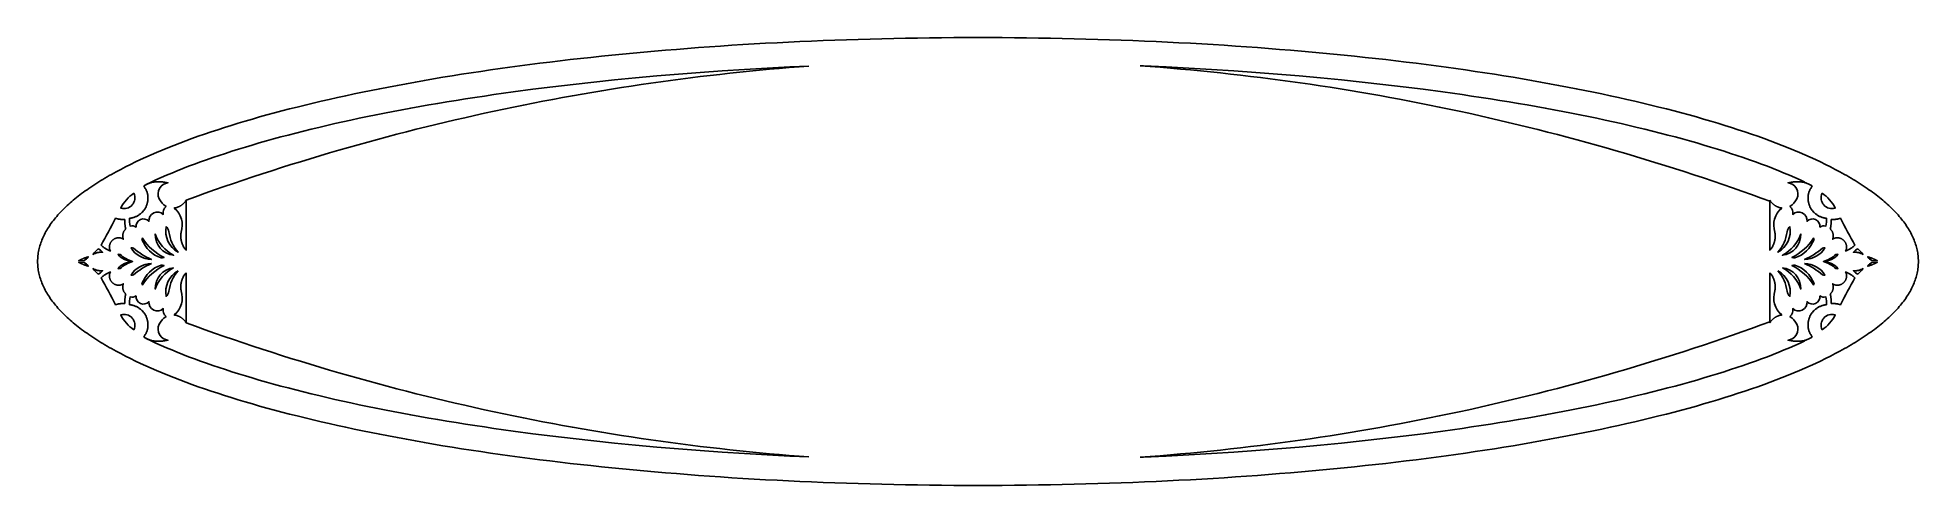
# Model space of a CAD drawing. Extents: x -378 to 378, y -90 to 90.
import ezdxf

# ---------------------------------------------------------------- set-up
doc = ezdxf.new("R2010")
doc.units = 0
doc.header["$MEASUREMENT"] = 0
doc.layers.add('LAYER_1', color=18, linetype='CONTINUOUS')

msp = doc.modelspace()

# ---------------------------------------------------------------- linework, layer by layer
at = {"layer": 'LAYER_1'}
for points in [[(-377.5, 0), (-377.49, -0.58), (-377.47, -1.16), (-377.43, -1.74), (-377.38, -2.32), (-377.31, -2.9), (-377.22, -3.48), (-377.12, -4.06), (-377.01, -4.63), (-376.88, -5.21), (-376.73, -5.78), (-376.57, -6.35), (-376.4, -6.92), (-376.21, -7.5), (-376, -8.07), (-375.79, -8.63), (-375.55, -9.2), (-375.3, -9.77), (-375.04, -10.33), (-374.76, -10.9), (-374.47, -11.46), (-374.16, -12.03), (-373.84, -12.59), (-373.5, -13.15), (-373.15, -13.71), (-372.79, -14.26), (-372.41, -14.82), (-372.01, -15.38), (-371.6, -15.93), (-371.18, -16.48), (-370.75, -17.04), (-370.29, -17.59), (-369.83, -18.14), (-369.35, -18.69), (-368.86, -19.23), (-368.35, -19.78), (-367.83, -20.33), (-367.3, -20.87), (-366.75, -21.41), (-366.19, -21.95), (-365.62, -22.49), (-365.03, -23.03), (-364.42, -23.57), (-363.81, -24.1), (-363.18, -24.64), (-362.54, -25.17), (-361.88, -25.7), (-361.21, -26.23), (-360.53, -26.76), (-359.83, -27.29), (-359.12, -27.82), (-358.4, -28.34), (-357.67, -28.87), (-356.92, -29.39), (-356.16, -29.91), (-355.38, -30.43), (-354.59, -30.95), (-353.79, -31.46), (-352.98, -31.98), (-352.15, -32.49), (-351.32, -33), (-350.46, -33.51), (-349.6, -34.02), (-348.72, -34.53), (-347.83, -35.03), (-346.02, -36.04), (-344.15, -37.04), (-342.24, -38.03), (-340.27, -39.02), (-338.26, -40), (-336.2, -40.97), (-334.09, -41.94), (-331.94, -42.9), (-329.74, -43.85), (-327.49, -44.8), (-325.19, -45.74), (-322.85, -46.67), (-320.46, -47.59), (-318.03, -48.51), (-315.55, -49.42), (-313.03, -50.32), (-310.46, -51.21), (-307.85, -52.1), (-305.2, -52.98), (-302.5, -53.85), (-299.77, -54.71), (-296.98, -55.56), (-294.16, -56.41), (-291.3, -57.25), (-288.39, -58.08), (-285.45, -58.9), (-282.46, -59.71), (-279.43, -60.51), (-276.37, -61.31), (-273.26, -62.09), (-270.12, -62.87), (-266.93, -63.64), (-263.71, -64.4), (-260.45, -65.15), (-257.16, -65.89), (-253.82, -66.62), (-250.45, -67.34), (-247.05, -68.05), (-243.6, -68.76), (-240.13, -69.45), (-236.61, -70.13), (-233.06, -70.8), (-229.48, -71.47), (-225.86, -72.12), (-222.21, -72.76), (-218.53, -73.4), (-214.81, -74.02), (-211.06, -74.63), (-207.28, -75.23), (-203.47, -75.82), (-199.62, -76.4), (-195.75, -76.97), (-191.84, -77.53), (-187.9, -78.08), (-183.94, -78.61), (-179.94, -79.14), (-175.91, -79.65), (-171.86, -80.15), (-167.77, -80.65), (-163.66, -81.13), (-159.52, -81.59), (-155.36, -82.05), (-151.16, -82.49), (-146.94, -82.93), (-142.69, -83.35), (-138.42, -83.76), (-134.12, -84.15), (-129.8, -84.54), (-125.45, -84.91), (-121.08, -85.27), (-116.68, -85.62), (-112.26, -85.95), (-107.81, -86.28), (-103.35, -86.59), (-98.86, -86.88), (-94.34, -87.17), (-89.81, -87.44), (-85.25, -87.7), (-80.68, -87.94), (-76.08, -88.17), (-71.46, -88.39), (-66.82, -88.59), (-62.17, -88.79), (-57.49, -88.96), (-52.79, -89.13), (-48.08, -89.28), (-43.35, -89.41), (-38.6, -89.54), (-33.83, -89.64), (-29.05, -89.74), (-24.24, -89.82), (-19.43, -89.88), (-14.59, -89.93), (-9.74, -89.97), (-4.88, -89.99), (0, -90), (4.88, -89.99), (9.74, -89.97), (14.59, -89.93), (19.43, -89.88), (24.24, -89.82), (29.05, -89.74), (33.83, -89.64), (38.6, -89.54), (43.35, -89.41), (48.08, -89.28), (52.79, -89.13), (57.49, -88.96), (62.17, -88.79), (66.82, -88.59), (71.46, -88.39), (76.08, -88.17), (80.68, -87.94), (85.25, -87.7), (89.81, -87.44), (94.34, -87.17), (98.86, -86.88), (103.35, -86.59), (107.81, -86.28), (112.26, -85.95), (116.68, -85.62), (121.08, -85.27), (125.45, -84.91), (129.8, -84.54), (134.12, -84.15), (138.42, -83.76), (142.69, -83.35), (146.94, -82.93), (151.16, -82.49), (155.36, -82.05), (159.52, -81.59), (163.66, -81.13), (167.77, -80.65), (171.86, -80.15), (175.91, -79.65), (179.94, -79.14), (183.94, -78.61), (187.9, -78.08), (191.84, -77.53), (195.75, -76.97), (199.62, -76.4), (203.47, -75.82), (207.28, -75.23), (211.06, -74.63), (214.81, -74.02), (218.53, -73.4), (222.21, -72.76), (225.86, -72.12), (229.48, -71.47), (233.06, -70.8), (236.61, -70.13), (240.13, -69.45), (243.6, -68.76), (247.05, -68.05), (250.45, -67.34), (253.82, -66.62), (257.16, -65.89), (260.45, -65.15), (263.71, -64.4), (266.93, -63.64), (270.12, -62.87), (273.26, -62.09), (276.37, -61.31), (279.43, -60.51), (282.46, -59.71), (285.45, -58.9), (288.39, -58.08), (291.3, -57.25), (294.16, -56.41), (296.98, -55.56), (299.77, -54.71), (302.5, -53.85), (305.2, -52.98), (307.85, -52.1), (310.46, -51.21), (313.03, -50.32), (315.55, -49.42), (318.03, -48.51), (320.46, -47.59), (322.85, -46.67), (325.19, -45.74), (327.49, -44.8), (329.74, -43.85), (331.94, -42.9), (334.09, -41.94), (336.2, -40.97), (338.26, -40), (340.27, -39.02), (342.24, -38.03), (344.15, -37.04), (346.02, -36.04), (347.83, -35.03), (348.72, -34.53), (349.6, -34.02), (350.46, -33.51), (351.32, -33), (352.15, -32.49), (352.98, -31.98), (353.79, -31.46), (354.59, -30.95), (355.38, -30.43), (356.16, -29.91), (356.92, -29.39), (357.67, -28.87), (358.4, -28.34), (359.12, -27.82), (359.83, -27.29), (360.53, -26.76), (361.21, -26.23), (361.88, -25.7), (362.54, -25.17), (363.18, -24.64), (363.81, -24.1), (364.42, -23.57), (365.03, -23.03), (365.62, -22.49), (366.19, -21.95), (366.75, -21.41), (367.3, -20.87), (367.83, -20.33), (368.35, -19.78), (368.86, -19.23), (369.35, -18.69), (369.83, -18.14), (370.29, -17.59), (370.75, -17.04), (371.18, -16.48), (371.6, -15.93), (372.01, -15.38), (372.41, -14.82), (372.79, -14.26), (373.15, -13.71), (373.5, -13.15), (373.84, -12.59), (374.16, -12.03), (374.47, -11.46), (374.76, -10.9), (375.04, -10.33), (375.3, -9.77), (375.55, -9.2), (375.79, -8.63), (376, -8.07), (376.21, -7.5), (376.4, -6.92), (376.57, -6.35), (376.73, -5.78), (376.88, -5.21), (377.01, -4.63), (377.12, -4.06), (377.22, -3.48), (377.31, -2.9), (377.38, -2.32), (377.43, -1.74), (377.47, -1.16), (377.49, -0.58), (377.5, 0), (377.49, 0.58), (377.47, 1.16), (377.43, 1.74), (377.38, 2.32), (377.31, 2.9), (377.22, 3.48), (377.12, 4.06), (377.01, 4.63), (376.88, 5.21), (376.73, 5.78), (376.57, 6.35), (376.4, 6.92), (376.21, 7.5), (376, 8.07), (375.79, 8.63), (375.55, 9.2), (375.3, 9.77), (375.04, 10.33), (374.76, 10.9), (374.47, 11.46), (374.16, 12.03), (373.84, 12.59), (373.5, 13.15), (373.15, 13.71), (372.79, 14.26), (372.41, 14.82), (372.01, 15.38), (371.6, 15.93), (371.18, 16.48), (370.75, 17.04), (370.29, 17.59), (369.83, 18.14), (369.35, 18.69), (368.86, 19.23), (368.35, 19.78), (367.83, 20.33), (367.3, 20.87), (366.75, 21.41), (366.19, 21.95), (365.62, 22.49), (365.03, 23.03), (364.42, 23.57), (363.81, 24.1), (363.18, 24.64), (362.54, 25.17), (361.88, 25.7), (361.21, 26.23), (360.53, 26.76), (359.83, 27.29), (359.12, 27.82), (358.4, 28.34), (357.67, 28.87), (356.92, 29.39), (356.16, 29.91), (355.38, 30.43), (354.59, 30.95), (353.79, 31.46), (352.98, 31.98), (352.15, 32.49), (351.32, 33), (350.46, 33.51), (349.6, 34.02), (348.72, 34.53), (347.83, 35.03), (346.02, 36.04), (344.15, 37.04), (342.24, 38.03), (340.27, 39.02), (338.26, 40), (336.2, 40.97), (334.09, 41.94), (331.94, 42.9), (329.74, 43.85), (327.49, 44.8), (325.19, 45.74), (322.85, 46.67), (320.46, 47.59), (318.03, 48.51), (315.55, 49.42), (313.03, 50.32), (310.46, 51.21), (307.85, 52.1), (305.2, 52.98), (302.5, 53.85), (299.77, 54.71), (296.98, 55.56), (294.16, 56.41), (291.3, 57.25), (288.39, 58.08), (285.45, 58.9), (282.46, 59.71), (279.43, 60.51), (276.37, 61.31), (273.26, 62.09), (270.12, 62.87), (266.93, 63.64), (263.71, 64.4), (260.45, 65.15), (257.16, 65.89), (253.82, 66.62), (250.45, 67.34), (247.05, 68.05), (243.6, 68.76), (240.13, 69.45), (236.61, 70.13), (233.06, 70.8), (229.48, 71.47), (225.86, 72.12), (222.21, 72.76), (218.53, 73.4), (214.81, 74.02), (211.06, 74.63), (207.28, 75.23), (203.47, 75.82), (199.62, 76.4), (195.75, 76.97), (191.84, 77.53), (187.9, 78.08), (183.94, 78.61), (179.94, 79.14), (175.91, 79.65), (171.86, 80.15), (167.77, 80.65), (163.66, 81.13), (159.52, 81.59), (155.36, 82.05), (151.16, 82.49), (146.94, 82.93), (142.69, 83.35), (138.42, 83.76), (134.12, 84.15), (129.8, 84.54), (125.45, 84.91), (121.08, 85.27), (116.68, 85.62), (112.26, 85.95), (107.81, 86.28), (103.35, 86.59), (98.86, 86.88), (94.34, 87.17), (89.81, 87.44), (85.25, 87.7), (80.68, 87.94), (76.08, 88.17), (71.46, 88.39), (66.82, 88.59), (62.17, 88.79), (57.49, 88.96), (52.79, 89.13), (48.08, 89.28), (43.35, 89.41), (38.6, 89.54), (33.83, 89.64), (29.05, 89.74), (24.24, 89.82), (19.43, 89.88), (14.59, 89.93), (9.74, 89.97), (4.88, 89.99), (0, 90), (-4.88, 89.99), (-9.74, 89.97), (-14.59, 89.93), (-19.43, 89.88), (-24.24, 89.82), (-29.05, 89.74), (-33.83, 89.64), (-38.6, 89.54), (-43.35, 89.41), (-48.08, 89.28), (-52.79, 89.13), (-57.49, 88.96), (-62.17, 88.79), (-66.82, 88.59), (-71.46, 88.39), (-76.08, 88.17), (-80.68, 87.94), (-85.25, 87.7), (-89.81, 87.44), (-94.34, 87.17), (-98.86, 86.88), (-103.35, 86.59), (-107.81, 86.28), (-112.26, 85.95), (-116.68, 85.62), (-121.08, 85.27), (-125.45, 84.91), (-129.8, 84.54), (-134.12, 84.15), (-138.42, 83.76), (-142.69, 83.35), (-146.94, 82.93), (-151.16, 82.49), (-155.36, 82.05), (-159.52, 81.59), (-163.66, 81.13), (-167.77, 80.65), (-171.86, 80.15), (-175.91, 79.65), (-179.94, 79.14), (-183.94, 78.61), (-187.9, 78.08), (-191.84, 77.53), (-195.75, 76.97), (-199.62, 76.4), (-203.47, 75.82), (-207.28, 75.23), (-211.06, 74.63), (-214.81, 74.02), (-218.53, 73.4), (-222.21, 72.76), (-225.86, 72.12), (-229.48, 71.47), (-233.06, 70.8), (-236.61, 70.13), (-240.13, 69.45), (-243.6, 68.76), (-247.05, 68.05), (-250.45, 67.34), (-253.82, 66.62), (-257.16, 65.89), (-260.45, 65.15), (-263.71, 64.4), (-266.93, 63.64), (-270.12, 62.87), (-273.26, 62.09), (-276.37, 61.31), (-279.43, 60.51), (-282.46, 59.71), (-285.45, 58.9), (-288.39, 58.08), (-291.3, 57.25), (-294.16, 56.41), (-296.98, 55.56), (-299.77, 54.71), (-302.5, 53.85), (-305.2, 52.98), (-307.85, 52.1), (-310.46, 51.21), (-313.03, 50.32), (-315.55, 49.42), (-318.03, 48.51), (-320.46, 47.59), (-322.85, 46.67), (-325.19, 45.74), (-327.49, 44.8), (-329.74, 43.85), (-331.94, 42.9), (-334.09, 41.94), (-336.2, 40.97), (-338.26, 40), (-340.27, 39.02), (-342.24, 38.03), (-344.15, 37.04), (-346.02, 36.04), (-347.83, 35.03), (-348.72, 34.53), (-349.6, 34.02), (-350.46, 33.51), (-351.32, 33), (-352.15, 32.49), (-352.98, 31.98), (-353.79, 31.46), (-354.59, 30.95), (-355.38, 30.43), (-356.16, 29.91), (-356.92, 29.39), (-357.67, 28.87), (-358.4, 28.34), (-359.12, 27.82), (-359.83, 27.29), (-360.53, 26.76), (-361.21, 26.23), (-361.88, 25.7), (-362.54, 25.17), (-363.18, 24.64), (-363.81, 24.1), (-364.42, 23.57), (-365.03, 23.03), (-365.62, 22.49), (-366.19, 21.95), (-366.75, 21.41), (-367.3, 20.87), (-367.83, 20.33), (-368.35, 19.78), (-368.86, 19.23), (-369.35, 18.69), (-369.83, 18.14), (-370.29, 17.59), (-370.75, 17.04), (-371.18, 16.48), (-371.6, 15.93), (-372.01, 15.38), (-372.41, 14.82), (-372.79, 14.26), (-373.15, 13.71), (-373.5, 13.15), (-373.84, 12.59), (-374.16, 12.03), (-374.47, 11.46), (-374.76, 10.9), (-375.04, 10.33), (-375.3, 9.77), (-375.55, 9.2), (-375.79, 8.63), (-376, 8.07), (-376.21, 7.5), (-376.4, 6.92), (-376.57, 6.35), (-376.73, 5.78), (-376.88, 5.21), (-377.01, 4.63), (-377.12, 4.06), (-377.22, 3.48), (-377.31, 2.9), (-377.38, 2.32), (-377.43, 1.74), (-377.47, 1.16), (-377.49, 0.58)], [(-346.9, 16.02), (-347.62, 14.67), (-348.34, 13.31), (-349.06, 11.96), (-349.8, 10.61), (-350.53, 9.27), (-351.28, 7.93), (-352.02, 6.59), (-351.82, 6.39), (-351.62, 6.2), (-351.41, 6.02), (-351.19, 5.84), (-350.97, 5.67), (-350.75, 5.51), (-350.52, 5.35), (-350.28, 5.19), (-350.05, 5.05), (-349.81, 4.91), (-349.56, 4.77), (-349.31, 4.65), (-349.06, 4.53), (-348.81, 4.42), (-348.55, 4.31), (-348.29, 4.21), (-348.36, 4.37), (-348.42, 4.53), (-348.47, 4.69), (-348.52, 4.84), (-348.55, 5), (-348.59, 5.15), (-348.61, 5.31), (-348.63, 5.46), (-348.64, 5.61), (-348.65, 5.77), (-348.65, 5.92), (-348.64, 6.07), (-348.63, 6.21), (-348.61, 6.36), (-348.58, 6.5), (-348.55, 6.65), (-348.52, 6.79), (-348.48, 6.93), (-348.43, 7.06), (-348.38, 7.2), (-348.32, 7.33), (-348.26, 7.46), (-348.19, 7.58), (-348.12, 7.71), (-348.05, 7.83), (-347.97, 7.94), (-347.88, 8.06), (-347.8, 8.17), (-347.7, 8.28), (-347.61, 8.38), (-347.51, 8.48), (-347.41, 8.58), (-347.3, 8.67), (-347.19, 8.76), (-347.08, 8.85), (-346.96, 8.93), (-346.85, 9), (-346.73, 9.07), (-346.6, 9.14), (-346.48, 9.2), (-346.35, 9.26), (-346.22, 9.31), (-346.08, 9.36), (-345.95, 9.4), (-345.81, 9.44), (-345.68, 9.47), (-345.54, 9.5), (-345.4, 9.52), (-345.25, 9.53), (-345.11, 9.54), (-344.97, 9.54), (-344.82, 9.54), (-344.68, 9.53), (-344.53, 9.51), (-344.38, 9.49), (-344.23, 9.46), (-344.09, 9.42), (-343.94, 9.38), (-343.79, 9.33), (-343.65, 9.27), (-343.5, 9.21), (-343.35, 9.13), (-343.21, 9.05), (-343.06, 8.97), (-343.12, 9.1), (-343.16, 9.24), (-343.21, 9.37), (-343.24, 9.51), (-343.28, 9.64), (-343.3, 9.78), (-343.32, 9.92), (-343.34, 10.06), (-343.34, 10.2), (-343.35, 10.34), (-343.35, 10.48), (-343.34, 10.61), (-343.33, 10.75), (-343.31, 10.89), (-343.28, 11.02), (-343.25, 11.16), (-343.22, 11.29), (-343.18, 11.42), (-343.14, 11.55), (-343.09, 11.68), (-343.03, 11.81), (-342.97, 11.93), (-342.91, 12.05), (-342.84, 12.17), (-342.76, 12.29), (-342.68, 12.4), (-342.6, 12.51), (-342.51, 12.62), (-342.42, 12.73), (-342.32, 12.83), (-342.22, 12.93), (-342.11, 13.02), (-342.17, 13.25), (-342.22, 13.49), (-342.27, 13.72), (-342.32, 13.96), (-342.36, 14.2), (-342.39, 14.43), (-342.42, 14.67), (-342.45, 14.91), (-342.47, 15.15), (-342.49, 15.39), (-342.5, 15.63), (-342.51, 15.87), (-342.51, 16.11), (-342.51, 16.35), (-342.5, 16.6), (-342.49, 16.84), (-342.72, 16.83), (-342.96, 16.84), (-343.19, 16.84), (-343.43, 16.86), (-343.66, 16.87), (-343.9, 16.9), (-344.13, 16.92), (-344.36, 16.96), (-344.59, 16.99), (-344.82, 17.03), (-345.05, 17.08), (-345.28, 17.13), (-345.51, 17.19), (-345.74, 17.25), (-345.96, 17.31), (-346.19, 17.38)], [(346.9, 16.02), (347.62, 14.67), (348.34, 13.31), (349.06, 11.96), (349.8, 10.61), (350.53, 9.27), (351.28, 7.93), (352.02, 6.59), (351.82, 6.39), (351.62, 6.2), (351.41, 6.02), (351.19, 5.84), (350.97, 5.67), (350.75, 5.51), (350.52, 5.35), (350.28, 5.19), (350.05, 5.05), (349.81, 4.91), (349.56, 4.77), (349.31, 4.65), (349.06, 4.53), (348.81, 4.42), (348.55, 4.31), (348.29, 4.21), (348.36, 4.37), (348.42, 4.53), (348.47, 4.69), (348.52, 4.84), (348.55, 5), (348.59, 5.15), (348.61, 5.31), (348.63, 5.46), (348.64, 5.61), (348.65, 5.77), (348.65, 5.92), (348.64, 6.07), (348.63, 6.21), (348.61, 6.36), (348.58, 6.5), (348.55, 6.65), (348.52, 6.79), (348.48, 6.93), (348.43, 7.06), (348.38, 7.2), (348.32, 7.33), (348.26, 7.46), (348.19, 7.58), (348.12, 7.71), (348.05, 7.83), (347.97, 7.94), (347.88, 8.06), (347.8, 8.17), (347.7, 8.28), (347.61, 8.38), (347.51, 8.48), (347.41, 8.58), (347.3, 8.67), (347.19, 8.76), (347.08, 8.85), (346.96, 8.93), (346.85, 9), (346.73, 9.07), (346.6, 9.14), (346.48, 9.2), (346.35, 9.26), (346.22, 9.31), (346.08, 9.36), (345.95, 9.4), (345.81, 9.44), (345.68, 9.47), (345.54, 9.5), (345.4, 9.52), (345.25, 9.53), (345.11, 9.54), (344.97, 9.54), (344.82, 9.54), (344.68, 9.53), (344.53, 9.51), (344.38, 9.49), (344.23, 9.46), (344.09, 9.42), (343.94, 9.38), (343.79, 9.33), (343.65, 9.27), (343.5, 9.21), (343.35, 9.13), (343.21, 9.05), (343.06, 8.97), (343.12, 9.1), (343.16, 9.24), (343.21, 9.37), (343.24, 9.51), (343.28, 9.64), (343.3, 9.78), (343.32, 9.92), (343.34, 10.06), (343.34, 10.2), (343.35, 10.34), (343.35, 10.48), (343.34, 10.61), (343.33, 10.75), (343.31, 10.89), (343.28, 11.02), (343.25, 11.16), (343.22, 11.29), (343.18, 11.42), (343.14, 11.55), (343.09, 11.68), (343.03, 11.81), (342.97, 11.93), (342.91, 12.05), (342.84, 12.17), (342.76, 12.29), (342.68, 12.4), (342.6, 12.51), (342.51, 12.62), (342.42, 12.73), (342.32, 12.83), (342.22, 12.93), (342.11, 13.02), (342.17, 13.25), (342.22, 13.49), (342.27, 13.72), (342.32, 13.96), (342.36, 14.2), (342.39, 14.43), (342.42, 14.67), (342.45, 14.91), (342.47, 15.15), (342.49, 15.39), (342.5, 15.63), (342.51, 15.87), (342.51, 16.11), (342.51, 16.35), (342.5, 16.6), (342.49, 16.84), (342.72, 16.83), (342.96, 16.84), (343.19, 16.84), (343.43, 16.86), (343.66, 16.87), (343.9, 16.9), (344.13, 16.92), (344.36, 16.96), (344.59, 16.99), (344.82, 17.03), (345.05, 17.08), (345.28, 17.13), (345.51, 17.19), (345.74, 17.25), (345.96, 17.31), (346.19, 17.38)], [(-357.27, 1.82), (-357.47, 1.77), (-357.71, 1.7), (-357.96, 1.62), (-358.24, 1.53), (-358.53, 1.42), (-358.83, 1.31), (-359.13, 1.19), (-359.72, 0.94), (-360, 0.81), (-360.27, 0.69), (-360.51, 0.57), (-360.73, 0.46), (-360.91, 0.36), (-361.05, 0.27), (-358.77, 0.4), (-358.72, 0.46), (-358.65, 0.52), (-358.44, 0.69), (-357.92, 1.11), (-357.65, 1.33), (-357.4, 1.54), (-357.3, 1.63), (-357.21, 1.71), (-357.15, 1.79), (-357.11, 1.85)], [(-353.49, 4.81), (-353.77, 4.54), (-354.04, 4.27), (-354.31, 4), (-354.57, 3.71), (-354.82, 3.43), (-355.07, 3.13), (-355.32, 2.83), (-355.09, 2.96), (-354.87, 3.07), (-354.64, 3.18), (-354.4, 3.28), (-354.17, 3.37), (-353.93, 3.45), (-353.68, 3.52), (-353.44, 3.58), (-353.2, 3.64), (-352.95, 3.68), (-352.7, 3.71), (-352.45, 3.74), (-352.2, 3.75), (-351.95, 3.76), (-351.69, 3.75), (-351.44, 3.74), (-351.63, 3.95), (-351.83, 4.15), (-352.04, 4.33), (-352.26, 4.51), (-352.48, 4.67), (-352.72, 4.82), (-352.96, 4.95), (-353.21, 5.07)], [(353.49, 4.81), (353.77, 4.54), (354.04, 4.27), (354.31, 4), (354.57, 3.71), (354.82, 3.43), (355.07, 3.13), (355.32, 2.83), (355.09, 2.96), (354.87, 3.07), (354.64, 3.18), (354.4, 3.28), (354.17, 3.37), (353.93, 3.45), (353.68, 3.52), (353.44, 3.58), (353.2, 3.64), (352.95, 3.68), (352.7, 3.71), (352.45, 3.74), (352.2, 3.75), (351.95, 3.76), (351.69, 3.75), (351.44, 3.74), (351.63, 3.95), (351.83, 4.15), (352.04, 4.33), (352.26, 4.51), (352.48, 4.67), (352.72, 4.82), (352.96, 4.95), (353.21, 5.07)], [(357.27, 1.82), (357.47, 1.77), (357.71, 1.7), (357.96, 1.62), (358.24, 1.53), (358.53, 1.42), (358.83, 1.31), (359.13, 1.19), (359.72, 0.94), (360, 0.81), (360.27, 0.69), (360.51, 0.57), (360.73, 0.46), (360.91, 0.36), (361.05, 0.27), (358.77, 0.4), (358.72, 0.46), (358.65, 0.52), (358.44, 0.69), (357.92, 1.11), (357.65, 1.33), (357.4, 1.54), (357.3, 1.63), (357.21, 1.71), (357.15, 1.79), (357.11, 1.85)], [(-360.91, -0.36), (-360.73, -0.46), (-360.51, -0.57), (-360.27, -0.69), (-360, -0.81), (-359.72, -0.94), (-359.13, -1.19), (-358.83, -1.31), (-358.53, -1.42), (-358.24, -1.53), (-357.96, -1.62), (-357.71, -1.7), (-357.47, -1.77), (-357.27, -1.82), (-357.11, -1.85), (-357.15, -1.79), (-357.21, -1.71), (-357.3, -1.63), (-357.4, -1.54), (-357.65, -1.33), (-357.92, -1.11), (-358.44, -0.69), (-358.65, -0.52), (-358.72, -0.46), (-358.77, -0.4), (-361.05, -0.27)], [(-355.07, -3.13), (-354.82, -3.43), (-354.57, -3.71), (-354.31, -4), (-354.04, -4.27), (-353.77, -4.54), (-353.49, -4.81), (-353.21, -5.07), (-352.96, -4.95), (-352.72, -4.82), (-352.48, -4.67), (-352.26, -4.51), (-352.04, -4.33), (-351.83, -4.15), (-351.63, -3.95), (-351.44, -3.74), (-351.69, -3.75), (-351.95, -3.76), (-352.2, -3.75), (-352.45, -3.74), (-352.7, -3.71), (-352.95, -3.68), (-353.2, -3.64), (-353.44, -3.58), (-353.68, -3.52), (-353.93, -3.45), (-354.17, -3.37), (-354.4, -3.28), (-354.64, -3.18), (-354.87, -3.07), (-355.09, -2.96), (-355.32, -2.83)], [(-348.55, -4.31), (-348.81, -4.42), (-349.06, -4.53), (-349.31, -4.65), (-349.56, -4.77), (-349.81, -4.91), (-350.05, -5.05), (-350.28, -5.19), (-350.52, -5.35), (-350.75, -5.51), (-350.97, -5.67), (-351.19, -5.84), (-351.41, -6.02), (-351.62, -6.2), (-351.82, -6.39), (-352.02, -6.59), (-351.28, -7.93), (-350.53, -9.27), (-349.8, -10.61), (-349.06, -11.96), (-348.34, -13.31), (-347.62, -14.67), (-346.9, -16.02), (-346.19, -17.38), (-345.96, -17.31), (-345.74, -17.25), (-345.51, -17.19), (-345.28, -17.13), (-345.05, -17.08), (-344.82, -17.03), (-344.59, -16.99), (-344.36, -16.96), (-344.13, -16.92), (-343.9, -16.9), (-343.66, -16.87), (-343.43, -16.86), (-343.19, -16.84), (-342.96, -16.84), (-342.72, -16.83), (-342.49, -16.84), (-342.5, -16.6), (-342.51, -16.35), (-342.51, -16.11), (-342.51, -15.87), (-342.5, -15.63), (-342.49, -15.39), (-342.47, -15.15), (-342.45, -14.91), (-342.42, -14.67), (-342.39, -14.43), (-342.36, -14.2), (-342.32, -13.96), (-342.27, -13.72), (-342.22, -13.49), (-342.17, -13.25), (-342.11, -13.02), (-342.22, -12.93), (-342.32, -12.83), (-342.42, -12.73), (-342.51, -12.62), (-342.6, -12.51), (-342.68, -12.4), (-342.76, -12.29), (-342.84, -12.17), (-342.91, -12.05), (-342.97, -11.93), (-343.03, -11.81), (-343.09, -11.68), (-343.14, -11.55), (-343.18, -11.42), (-343.22, -11.29), (-343.25, -11.16), (-343.28, -11.02), (-343.31, -10.89), (-343.33, -10.75), (-343.34, -10.61), (-343.35, -10.48), (-343.35, -10.34), (-343.34, -10.2), (-343.34, -10.06), (-343.32, -9.92), (-343.3, -9.78), (-343.28, -9.64), (-343.24, -9.51), (-343.21, -9.37), (-343.16, -9.24), (-343.12, -9.1), (-343.06, -8.97), (-343.21, -9.05), (-343.35, -9.13), (-343.5, -9.21), (-343.65, -9.27), (-343.79, -9.33), (-343.94, -9.38), (-344.09, -9.42), (-344.23, -9.46), (-344.38, -9.49), (-344.53, -9.51), (-344.68, -9.53), (-344.82, -9.54), (-344.97, -9.54), (-345.11, -9.54), (-345.25, -9.53), (-345.4, -9.52), (-345.54, -9.5), (-345.68, -9.47), (-345.81, -9.44), (-345.95, -9.4), (-346.08, -9.36), (-346.22, -9.31), (-346.35, -9.26), (-346.48, -9.2), (-346.6, -9.14), (-346.73, -9.07), (-346.85, -9), (-346.96, -8.93), (-347.08, -8.85), (-347.19, -8.76), (-347.3, -8.67), (-347.41, -8.58), (-347.51, -8.48), (-347.61, -8.38), (-347.7, -8.28), (-347.8, -8.17), (-347.88, -8.06), (-347.97, -7.94), (-348.05, -7.83), (-348.12, -7.71), (-348.19, -7.58), (-348.26, -7.46), (-348.32, -7.33), (-348.38, -7.2), (-348.43, -7.06), (-348.48, -6.93), (-348.52, -6.79), (-348.55, -6.65), (-348.58, -6.5), (-348.61, -6.36), (-348.63, -6.21), (-348.64, -6.07), (-348.65, -5.92), (-348.65, -5.77), (-348.64, -5.61), (-348.63, -5.46), (-348.61, -5.31), (-348.59, -5.15), (-348.55, -5), (-348.52, -4.84), (-348.47, -4.69), (-348.42, -4.53), (-348.36, -4.37), (-348.29, -4.21)], [(348.55, -4.31), (348.81, -4.42), (349.06, -4.53), (349.31, -4.65), (349.56, -4.77), (349.81, -4.91), (350.05, -5.05), (350.28, -5.19), (350.52, -5.35), (350.75, -5.51), (350.97, -5.67), (351.19, -5.84), (351.41, -6.02), (351.62, -6.2), (351.82, -6.39), (352.02, -6.59), (351.28, -7.93), (350.53, -9.27), (349.8, -10.61), (349.06, -11.96), (348.34, -13.31), (347.62, -14.67), (346.9, -16.02), (346.19, -17.38), (345.96, -17.31), (345.74, -17.25), (345.51, -17.19), (345.28, -17.13), (345.05, -17.08), (344.82, -17.03), (344.59, -16.99), (344.36, -16.96), (344.13, -16.92), (343.9, -16.9), (343.66, -16.87), (343.43, -16.86), (343.19, -16.84), (342.96, -16.84), (342.72, -16.83), (342.49, -16.84), (342.5, -16.6), (342.51, -16.35), (342.51, -16.11), (342.51, -15.87), (342.5, -15.63), (342.49, -15.39), (342.47, -15.15), (342.45, -14.91), (342.42, -14.67), (342.39, -14.43), (342.36, -14.2), (342.32, -13.96), (342.27, -13.72), (342.22, -13.49), (342.17, -13.25), (342.11, -13.02), (342.22, -12.93), (342.32, -12.83), (342.42, -12.73), (342.51, -12.62), (342.6, -12.51), (342.68, -12.4), (342.76, -12.29), (342.84, -12.17), (342.91, -12.05), (342.97, -11.93), (343.03, -11.81), (343.09, -11.68), (343.14, -11.55), (343.18, -11.42), (343.22, -11.29), (343.25, -11.16), (343.28, -11.02), (343.31, -10.89), (343.33, -10.75), (343.34, -10.61), (343.35, -10.48), (343.35, -10.34), (343.34, -10.2), (343.34, -10.06), (343.32, -9.92), (343.3, -9.78), (343.28, -9.64), (343.24, -9.51), (343.21, -9.37), (343.16, -9.24), (343.12, -9.1), (343.06, -8.97), (343.21, -9.05), (343.35, -9.13), (343.5, -9.21), (343.65, -9.27), (343.79, -9.33), (343.94, -9.38), (344.09, -9.42), (344.23, -9.46), (344.38, -9.49), (344.53, -9.51), (344.68, -9.53), (344.82, -9.54), (344.97, -9.54), (345.11, -9.54), (345.25, -9.53), (345.4, -9.52), (345.54, -9.5), (345.68, -9.47), (345.81, -9.44), (345.95, -9.4), (346.08, -9.36), (346.22, -9.31), (346.35, -9.26), (346.48, -9.2), (346.6, -9.14), (346.73, -9.07), (346.85, -9), (346.96, -8.93), (347.08, -8.85), (347.19, -8.76), (347.3, -8.67), (347.41, -8.58), (347.51, -8.48), (347.61, -8.38), (347.7, -8.28), (347.8, -8.17), (347.88, -8.06), (347.97, -7.94), (348.05, -7.83), (348.12, -7.71), (348.19, -7.58), (348.26, -7.46), (348.32, -7.33), (348.38, -7.2), (348.43, -7.06), (348.48, -6.93), (348.52, -6.79), (348.55, -6.65), (348.58, -6.5), (348.61, -6.36), (348.63, -6.21), (348.64, -6.07), (348.65, -5.92), (348.65, -5.77), (348.64, -5.61), (348.63, -5.46), (348.61, -5.31), (348.59, -5.15), (348.55, -5), (348.52, -4.84), (348.47, -4.69), (348.42, -4.53), (348.36, -4.37), (348.29, -4.21)], [(355.07, -3.13), (354.82, -3.43), (354.57, -3.71), (354.31, -4), (354.04, -4.27), (353.77, -4.54), (353.49, -4.81), (353.21, -5.07), (352.96, -4.95), (352.72, -4.82), (352.48, -4.67), (352.26, -4.51), (352.04, -4.33), (351.83, -4.15), (351.63, -3.95), (351.44, -3.74), (351.69, -3.75), (351.95, -3.76), (352.2, -3.75), (352.45, -3.74), (352.7, -3.71), (352.95, -3.68), (353.2, -3.64), (353.44, -3.58), (353.68, -3.52), (353.93, -3.45), (354.17, -3.37), (354.4, -3.28), (354.64, -3.18), (354.87, -3.07), (355.09, -2.96), (355.32, -2.83)], [(360.91, -0.36), (360.73, -0.46), (360.51, -0.57), (360.27, -0.69), (360, -0.81), (359.72, -0.94), (359.13, -1.19), (358.83, -1.31), (358.53, -1.42), (358.24, -1.53), (357.96, -1.62), (357.71, -1.7), (357.47, -1.77), (357.27, -1.82), (357.11, -1.85), (357.15, -1.79), (357.21, -1.71), (357.3, -1.63), (357.4, -1.54), (357.65, -1.33), (357.92, -1.11), (358.44, -0.69), (358.65, -0.52), (358.72, -0.46), (358.77, -0.4), (361.05, -0.27)]]:
    msp.add_lwpolyline(points, close=True, dxfattribs=at)
for points in [[(-67.87, 78.54), (-75.59, 78.18), (-84.7, 77.71), (-93.73, 77.19), (-102.67, 76.61), (-111.52, 75.98), (-120.27, 75.3), (-128.93, 74.58), (-137.48, 73.8), (-145.94, 72.98), (-154.28, 72.11), (-162.52, 71.19), (-170.65, 70.23), (-178.65, 69.22), (-186.55, 68.17), (-190.44, 67.63), (-194.31, 67.07), (-198.15, 66.51), (-201.96, 65.94), (-205.73, 65.35), (-209.47, 64.76), (-213.18, 64.15), (-216.86, 63.54), (-220.5, 62.91), (-224.11, 62.28), (-227.68, 61.63), (-231.22, 60.98), (-234.73, 60.31), (-238.19, 59.64), (-241.63, 58.95), (-245.02, 58.26), (-248.38, 57.56), (-251.7, 56.85), (-254.99, 56.13), (-258.24, 55.4), (-261.44, 54.66), (-264.61, 53.91), (-267.74, 53.16), (-270.83, 52.39), (-273.88, 51.62), (-276.89, 50.84), (-279.86, 50.05), (-282.79, 49.26), (-285.68, 48.45), (-288.52, 47.64), (-291.32, 46.82), (-294.08, 46), (-296.8, 45.16), (-299.47, 44.32), (-302.09, 43.47), (-304.67, 42.62), (-307.21, 41.76), (-309.7, 40.89), (-312.14, 40.02), (-314.54, 39.14), (-316.89, 38.25), (-319.2, 37.36), (-321.45, 36.46), (-323.66, 35.56), (-325.81, 34.65), (-327.92, 33.74), (-329.98, 32.83), (-331.98, 31.91), (-333.94, 30.98)], [(-67.87, 78.54), (-71.85, 78.24), (-75.82, 77.92), (-79.79, 77.59), (-83.76, 77.24), (-87.73, 76.87), (-91.69, 76.48), (-95.66, 76.08), (-99.62, 75.66), (-103.59, 75.22), (-107.55, 74.77), (-111.51, 74.29), (-115.47, 73.81), (-119.42, 73.3), (-123.38, 72.78), (-127.33, 72.23), (-131.29, 71.68), (-135.24, 71.1), (-139.18, 70.51), (-143.13, 69.9), (-147.08, 69.27), (-151.02, 68.63), (-154.96, 67.97), (-158.9, 67.29), (-162.83, 66.59), (-166.77, 65.88), (-170.7, 65.15), (-174.63, 64.4), (-178.56, 63.64), (-182.48, 62.86), (-186.4, 62.06), (-190.32, 61.24), (-194.24, 60.41), (-198.16, 59.56), (-202.07, 58.69), (-205.98, 57.8), (-209.88, 56.9), (-213.79, 55.98), (-217.69, 55.05), (-221.58, 54.09), (-225.48, 53.12), (-229.37, 52.13), (-233.26, 51.13), (-237.14, 50.1), (-241.02, 49.06), (-244.9, 48.01), (-248.78, 46.93), (-252.65, 45.84), (-256.52, 44.73), (-260.38, 43.61), (-264.24, 42.46), (-268.1, 41.3), (-271.95, 40.12), (-275.8, 38.93), (-279.65, 37.72), (-283.49, 36.49), (-287.33, 35.24), (-291.17, 33.98), (-295, 32.7), (-298.82, 31.4), (-302.64, 30.08), (-306.46, 28.75), (-310.28, 27.4), (-314.09, 26.03), (-317.89, 24.65)], [(65.15, 78.65), (66.4, 78.6), (75.59, 78.18), (84.7, 77.71), (93.73, 77.19), (102.67, 76.61), (111.52, 75.98), (120.27, 75.3), (128.93, 74.58), (137.48, 73.8), (145.94, 72.98), (154.28, 72.11), (162.52, 71.19), (170.65, 70.23), (178.65, 69.22), (186.55, 68.17), (190.44, 67.63), (194.31, 67.07), (198.15, 66.51), (201.96, 65.94), (205.73, 65.35), (209.47, 64.76), (213.18, 64.15), (216.86, 63.54), (220.5, 62.91), (224.11, 62.28), (227.68, 61.63), (231.22, 60.98), (234.73, 60.31), (238.19, 59.64), (241.63, 58.95), (245.02, 58.26), (248.38, 57.56), (251.7, 56.85), (254.99, 56.13), (258.24, 55.4), (261.44, 54.66), (264.61, 53.91), (267.74, 53.16), (270.83, 52.39), (273.88, 51.62), (276.89, 50.84), (279.86, 50.05), (282.79, 49.26), (285.68, 48.45), (288.52, 47.64), (291.32, 46.82), (294.08, 46), (296.8, 45.16), (299.47, 44.32), (302.09, 43.47), (304.67, 42.62), (307.21, 41.76), (309.7, 40.89), (312.14, 40.02), (314.54, 39.14), (316.89, 38.25), (319.2, 37.36), (321.45, 36.46), (323.66, 35.56), (325.81, 34.65), (327.92, 33.74), (329.98, 32.83), (331.98, 31.91)], [(65.15, 78.65), (69.17, 78.36), (73.19, 78.04), (77.21, 77.71), (81.23, 77.36), (85.25, 76.99), (89.27, 76.61), (93.28, 76.21), (97.3, 75.79), (101.31, 75.35), (105.32, 74.89), (109.33, 74.42), (113.34, 73.93), (117.35, 73.42), (121.35, 72.89), (125.36, 72.35), (129.36, 71.79), (133.36, 71.21), (137.36, 70.61), (141.35, 70), (145.35, 69.37), (149.34, 68.72), (153.33, 68.05), (157.31, 67.37), (161.3, 66.66), (165.28, 65.94), (169.26, 65.21), (173.24, 64.45), (177.22, 63.68), (181.19, 62.89), (185.16, 62.08), (189.13, 61.25), (193.1, 60.41), (197.06, 59.55), (201.02, 58.67), (204.98, 57.77), (208.93, 56.86), (212.88, 55.93), (216.83, 54.98), (220.78, 54.01), (224.72, 53.02), (228.66, 52.02), (232.6, 51), (236.53, 49.96), (240.46, 48.91), (244.38, 47.84), (248.31, 46.75), (252.22, 45.64), (256.14, 44.51), (260.05, 43.37), (263.96, 42.21), (267.86, 41.03), (271.76, 39.83), (275.66, 38.62), (279.55, 37.39), (283.44, 36.14), (287.33, 34.87), (291.21, 33.58), (295.08, 32.28), (298.96, 30.96), (302.82, 29.62), (306.69, 28.27), (310.55, 26.9), (314.4, 25.51), (318.25, 24.1)], [(-67.87, -78.54), (-71.85, -78.24), (-75.82, -77.92), (-79.79, -77.59), (-83.76, -77.24), (-87.73, -76.87), (-91.69, -76.48), (-95.66, -76.08), (-99.62, -75.66), (-103.59, -75.22), (-107.55, -74.77), (-111.51, -74.29), (-115.47, -73.81), (-119.42, -73.3), (-123.38, -72.78), (-127.33, -72.23), (-131.29, -71.68), (-135.24, -71.1), (-139.18, -70.51), (-143.13, -69.9), (-147.08, -69.27), (-151.02, -68.63), (-154.96, -67.97), (-158.9, -67.29), (-162.83, -66.59), (-166.77, -65.88), (-170.7, -65.15), (-174.63, -64.4), (-178.56, -63.64), (-182.48, -62.86), (-186.4, -62.06), (-190.32, -61.24), (-194.24, -60.41), (-198.16, -59.56), (-202.07, -58.69), (-205.98, -57.8), (-209.88, -56.9), (-213.79, -55.98), (-217.69, -55.05), (-221.58, -54.09), (-225.48, -53.12), (-229.37, -52.13), (-233.26, -51.13), (-237.14, -50.1), (-241.02, -49.06), (-244.9, -48.01), (-248.78, -46.93), (-252.65, -45.84), (-256.52, -44.73), (-260.38, -43.61), (-264.24, -42.46), (-268.1, -41.3), (-271.95, -40.12), (-275.8, -38.93), (-279.65, -37.72), (-283.49, -36.49), (-287.33, -35.24), (-291.17, -33.98), (-295, -32.7), (-298.82, -31.4), (-302.64, -30.08), (-306.46, -28.75), (-310.28, -27.4), (-314.09, -26.03), (-317.89, -24.65)], [(65.15, -78.65), (69.17, -78.36), (73.19, -78.04), (77.21, -77.71), (81.23, -77.36), (85.25, -76.99), (89.27, -76.61), (93.28, -76.21), (97.3, -75.79), (101.31, -75.35), (105.32, -74.89), (109.33, -74.42), (113.34, -73.93), (117.35, -73.42), (121.35, -72.89), (125.36, -72.35), (129.36, -71.79), (133.36, -71.21), (137.36, -70.61), (141.35, -70), (145.35, -69.37), (149.34, -68.72), (153.33, -68.05), (157.31, -67.37), (161.3, -66.66), (165.28, -65.94), (169.26, -65.21), (173.24, -64.45), (177.22, -63.68), (181.19, -62.89), (185.16, -62.08), (189.13, -61.25), (193.1, -60.41), (197.06, -59.55), (201.02, -58.67), (204.98, -57.77), (208.93, -56.86), (212.88, -55.93), (216.83, -54.98), (220.78, -54.01), (224.72, -53.02), (228.66, -52.02), (232.6, -51), (236.53, -49.96), (240.46, -48.91), (244.38, -47.84), (248.31, -46.75), (252.22, -45.64), (256.14, -44.51), (260.05, -43.37), (263.96, -42.21), (267.86, -41.03), (271.76, -39.83), (275.66, -38.62), (279.55, -37.39), (283.44, -36.14), (287.33, -34.87), (291.21, -33.58), (295.08, -32.28), (298.96, -30.96), (302.82, -29.62), (306.69, -28.27), (310.55, -26.9), (314.4, -25.51), (318.25, -24.1)], [(-67.87, -78.54), (-75.59, -78.18), (-84.7, -77.71), (-93.73, -77.19), (-102.67, -76.61), (-111.52, -75.98), (-120.27, -75.3), (-128.93, -74.58), (-137.48, -73.8), (-145.94, -72.98), (-154.28, -72.11), (-162.52, -71.19), (-170.65, -70.23), (-178.65, -69.22), (-186.55, -68.17), (-190.44, -67.63), (-194.31, -67.07), (-198.15, -66.51), (-201.96, -65.94), (-205.73, -65.35), (-209.47, -64.76), (-213.18, -64.15), (-216.86, -63.54), (-220.5, -62.91), (-224.11, -62.28), (-227.68, -61.63), (-231.22, -60.98), (-234.73, -60.31), (-238.19, -59.64), (-241.63, -58.95), (-245.02, -58.26), (-248.38, -57.56), (-251.7, -56.85), (-254.99, -56.13), (-258.24, -55.4), (-261.44, -54.66), (-264.61, -53.91), (-267.74, -53.16), (-270.83, -52.39), (-273.88, -51.62), (-276.89, -50.84), (-279.86, -50.05), (-282.79, -49.26), (-285.68, -48.45), (-288.52, -47.64), (-291.32, -46.82), (-294.08, -46), (-296.8, -45.16), (-299.47, -44.32), (-302.09, -43.47), (-304.67, -42.62), (-307.21, -41.76), (-309.7, -40.89), (-312.14, -40.02), (-314.54, -39.14), (-316.89, -38.25), (-319.2, -37.36), (-321.45, -36.46), (-323.66, -35.56), (-325.81, -34.65), (-327.92, -33.74), (-329.98, -32.83), (-331.98, -31.91), (-333.94, -30.98)], [(65.15, -78.65), (66.4, -78.6), (75.59, -78.18), (84.7, -77.71), (93.73, -77.19), (102.67, -76.61), (111.52, -75.98), (120.27, -75.3), (128.93, -74.58), (137.48, -73.8), (145.94, -72.98), (154.28, -72.11), (162.52, -71.19), (170.65, -70.23), (178.65, -69.22), (186.55, -68.17), (190.44, -67.63), (194.31, -67.07), (198.15, -66.51), (201.96, -65.94), (205.73, -65.35), (209.47, -64.76), (213.18, -64.15), (216.86, -63.54), (220.5, -62.91), (224.11, -62.28), (227.68, -61.63), (231.22, -60.98), (234.73, -60.31), (238.19, -59.64), (241.63, -58.95), (245.02, -58.26), (248.38, -57.56), (251.7, -56.85), (254.99, -56.13), (258.24, -55.4), (261.44, -54.66), (264.61, -53.91), (267.74, -53.16), (270.83, -52.39), (273.88, -51.62), (276.89, -50.84), (279.86, -50.05), (282.79, -49.26), (285.68, -48.45), (288.52, -47.64), (291.32, -46.82), (294.08, -46), (296.8, -45.16), (299.47, -44.32), (302.09, -43.47), (304.67, -42.62), (307.21, -41.76), (309.7, -40.89), (312.14, -40.02), (314.54, -39.14), (316.89, -38.25), (319.2, -37.36), (321.45, -36.46), (323.66, -35.56), (325.81, -34.65), (327.92, -33.74), (329.98, -32.83), (331.98, -31.91)]]:
    msp.add_lwpolyline(points, dxfattribs=at)
for points in [[(-329.23, 32.05), (-329.55, 32.04), (-329.86, 32.02), (-330.17, 32), (-330.48, 31.97), (-330.8, 31.93), (-331.1, 31.88), (-331.41, 31.82), (-331.72, 31.75), (-332.02, 31.68), (-332.32, 31.59), (-332.62, 31.49), (-332.92, 31.39), (-333.21, 31.27), (-333.5, 31.14), (-333.79, 31), (-334.07, 30.84), (-334.35, 30.68), (-334.63, 30.5), (-334.91, 30.31), (-334.73, 30.08), (-334.56, 29.84), (-334.4, 29.59), (-334.26, 29.35), (-334.12, 29.1), (-333.99, 28.85), (-333.88, 28.6), (-333.77, 28.35), (-333.67, 28.09), (-333.58, 27.84), (-333.5, 27.58), (-333.43, 27.32), (-333.37, 27.06), (-333.32, 26.8), (-333.28, 26.54), (-333.25, 26.28), (-333.23, 26.02), (-333.21, 25.76), (-333.21, 25.5), (-333.21, 25.23), (-333.22, 24.98), (-333.24, 24.72), (-333.27, 24.46), (-333.3, 24.2), (-333.35, 23.95), (-333.4, 23.7), (-333.46, 23.45), (-333.53, 23.2), (-333.61, 22.95), (-333.69, 22.71), (-333.79, 22.47), (-333.89, 22.23), (-333.99, 21.99), (-334.11, 21.76), (-334.23, 21.53), (-334.36, 21.31), (-334.5, 21.09), (-334.64, 20.87), (-334.79, 20.66), (-334.95, 20.46), (-335.11, 20.25), (-335.29, 20.06), (-335.46, 19.86), (-335.65, 19.68), (-335.84, 19.5), (-336.04, 19.32), (-336.24, 19.15), (-336.45, 18.99), (-336.67, 18.83), (-336.89, 18.68), (-337.12, 18.54), (-337.35, 18.4), (-337.59, 18.27), (-337.83, 18.15), (-338.09, 18.04), (-338.34, 17.93), (-338.6, 17.83), (-338.87, 17.74), (-339.14, 17.66), (-339.42, 17.59), (-339.7, 17.53), (-339.99, 17.47), (-340.28, 17.42), (-340.58, 17.39, 0.101667), (-340.36, 14.23, -0.20843), (-337.96, 13.82, -0.726017), (-332.81, 16.16, -0.696648), (-327.08, 18.94, -0.284712), (-325.95, 22.04, -0.114668), (-328.71, 25.23, -0.52106), (-325.13, 31.64), (-325.75, 31.75), (-326.38, 31.85), (-326.7, 31.89), (-327.01, 31.93), (-327.33, 31.96), (-327.65, 31.99), (-327.96, 32.02), (-328.28, 32.03), (-328.6, 32.04), (-328.91, 32.05)], [(329.23, 32.05), (329.55, 32.04), (329.86, 32.02), (330.17, 32), (330.48, 31.97), (330.8, 31.93), (331.1, 31.88), (331.41, 31.82), (331.72, 31.75), (332.02, 31.68), (332.32, 31.59), (332.62, 31.49), (332.92, 31.39), (333.21, 31.27), (333.5, 31.14), (333.79, 31), (334.07, 30.84), (334.35, 30.68), (334.63, 30.5), (334.91, 30.31), (334.73, 30.08), (334.56, 29.84), (334.4, 29.59), (334.26, 29.35), (334.12, 29.1), (333.99, 28.85), (333.88, 28.6), (333.77, 28.35), (333.67, 28.09), (333.58, 27.84), (333.5, 27.58), (333.43, 27.32), (333.37, 27.06), (333.32, 26.8), (333.28, 26.54), (333.25, 26.28), (333.23, 26.02), (333.21, 25.76), (333.21, 25.5), (333.21, 25.23), (333.22, 24.98), (333.24, 24.72), (333.27, 24.46), (333.3, 24.2), (333.35, 23.95), (333.4, 23.7), (333.46, 23.45), (333.53, 23.2), (333.61, 22.95), (333.69, 22.71), (333.79, 22.47), (333.89, 22.23), (333.99, 21.99), (334.11, 21.76), (334.23, 21.53), (334.36, 21.31), (334.5, 21.09), (334.64, 20.87), (334.79, 20.66), (334.95, 20.46), (335.11, 20.25), (335.29, 20.06), (335.46, 19.86), (335.65, 19.68), (335.84, 19.5), (336.04, 19.32), (336.24, 19.15), (336.45, 18.99), (336.67, 18.83), (336.89, 18.68), (337.12, 18.54), (337.35, 18.4), (337.59, 18.27), (337.83, 18.15), (338.09, 18.04), (338.34, 17.93), (338.6, 17.83), (338.87, 17.74), (339.14, 17.66), (339.42, 17.59), (339.7, 17.53), (339.99, 17.47), (340.28, 17.42), (340.58, 17.39, -0.101667), (340.36, 14.23, 0.20843), (337.96, 13.82, 0.726017), (332.81, 16.16, 0.696648), (327.08, 18.94, 0.284712), (325.95, 22.04, 0.114668), (328.71, 25.23, 0.52106), (325.13, 31.64), (325.75, 31.75), (326.38, 31.85), (326.7, 31.89), (327.01, 31.93), (327.33, 31.96), (327.65, 31.99), (327.96, 32.02), (328.28, 32.03), (328.6, 32.04), (328.91, 32.05)], [(-338.87, 27.42, 0.130387), (-344.11, 21.5, 0.658893)], [(-317.89, 24.64), (-317.99, 24.48), (-318.09, 24.32), (-318.2, 24.17), (-318.31, 24.02), (-318.42, 23.88), (-318.54, 23.74), (-318.66, 23.6), (-318.78, 23.46), (-318.91, 23.33), (-319.04, 23.21), (-319.18, 23.08), (-319.32, 22.96), (-319.46, 22.85), (-319.6, 22.74), (-319.75, 22.63), (-319.9, 22.53), (-320.06, 22.43), (-320.21, 22.33), (-320.37, 22.24), (-320.53, 22.16), (-320.7, 22.07), (-320.86, 22), (-321.03, 21.93), (-321.2, 21.86), (-321.37, 21.79), (-321.55, 21.74), (-321.73, 21.68), (-321.9, 21.63), (-322.08, 21.59), (-322.27, 21.55), (-322.45, 21.52), (-322.63, 21.49, -0.303459), (-319.87, 11.8), (-319.91, 11.56), (-319.95, 11.31), (-319.98, 11.07), (-320, 10.82), (-320.02, 10.58), (-320.03, 10.33), (-320.03, 10.09), (-320.02, 9.84), (-320.01, 9.6), (-319.99, 9.36), (-319.96, 9.12), (-319.93, 8.88), (-319.89, 8.64), (-319.84, 8.4), (-319.79, 8.17), (-319.73, 7.93), (-319.66, 7.7), (-319.59, 7.47), (-319.51, 7.24), (-319.42, 7.02), (-319.33, 6.8), (-319.23, 6.57), (-319.12, 6.36), (-319.01, 6.14), (-318.89, 5.93), (-318.77, 5.72), (-318.64, 5.52), (-318.5, 5.31), (-318.36, 5.12), (-318.21, 4.92), (-318.05, 4.73), (-317.89, 4.54)], [(317.89, 24.64), (317.99, 24.48), (318.09, 24.32), (318.2, 24.17), (318.31, 24.02), (318.42, 23.88), (318.54, 23.74), (318.66, 23.6), (318.78, 23.46), (318.91, 23.33), (319.04, 23.21), (319.18, 23.08), (319.32, 22.96), (319.46, 22.85), (319.6, 22.74), (319.75, 22.63), (319.9, 22.53), (320.06, 22.43), (320.21, 22.33), (320.37, 22.24), (320.53, 22.16), (320.7, 22.07), (320.86, 22), (321.03, 21.93), (321.2, 21.86), (321.37, 21.79), (321.55, 21.74), (321.73, 21.68), (321.9, 21.63), (322.08, 21.59), (322.27, 21.55), (322.45, 21.52), (322.63, 21.49, 0.303459), (319.87, 11.8), (319.91, 11.56), (319.95, 11.31), (319.98, 11.07), (320, 10.82), (320.02, 10.58), (320.03, 10.33), (320.03, 10.09), (320.02, 9.84), (320.01, 9.6), (319.99, 9.36), (319.96, 9.12), (319.93, 8.88), (319.89, 8.64), (319.84, 8.4), (319.79, 8.17), (319.73, 7.93), (319.66, 7.7), (319.59, 7.47), (319.51, 7.24), (319.42, 7.02), (319.33, 6.8), (319.23, 6.57), (319.12, 6.36), (319.01, 6.14), (318.89, 5.93), (318.77, 5.72), (318.64, 5.52), (318.5, 5.31), (318.36, 5.12), (318.21, 4.92), (318.05, 4.73), (317.89, 4.54)], [(338.87, 27.42, -0.130387), (344.11, 21.5, -0.658893)], [(-335.61, 8.86, 0.228526), (-327.92, 1.44, 0.088638), (-326.72, 1.66, -0.14465), (-335.41, 9.42)], [(-330.25, 11.06, 0.400641), (-322.89, 2.54, -0.191625)], [(-325.91, 14.06, 0.32029), (-321.12, 3.74, -0.148801), (-324.81, 11.95, 0.149579)], [(325.91, 14.06, -0.32029), (321.12, 3.74, 0.148801), (324.81, 11.95, -0.149579)], [(330.25, 11.06, -0.400641), (322.89, 2.54, 0.191625)], [(335.61, 8.86, -0.228526), (327.92, 1.44, -0.088638), (326.72, 1.66, 0.14465), (335.41, 9.42)], [(-344.39, 2.84, 0.180062), (-345.22, 2.78, 0.199902), (-339.39, 0, -0.103073)], [(-339.06, 5.41, 0.152933), (-339.99, 5.47, 0.262057), (-331.85, 0.86, -0.071113)], [(339.06, 5.41, -0.152933), (339.99, 5.47, -0.262057), (331.85, 0.86, 0.071113)], [(344.39, 2.84, -0.180062), (345.22, 2.78, -0.199902), (339.39, 0, 0.103073)], [(-339.39, 0, 0.199902), (-345.22, -2.78, 0.180062), (-344.39, -2.84, -0.103073)], [(-331.85, -0.86, 0.262057), (-339.99, -5.47, 0.152933), (-339.06, -5.41, -0.071113)], [(-327.92, -1.44, 0.228526), (-335.61, -8.86), (-335.41, -9.42, -0.14465), (-326.72, -1.66, 0.088638)], [(-322.89, -2.54, 0.400641), (-330.25, -11.06, -0.191625)], [(-321.12, -3.74, 0.32029), (-325.91, -14.06, 0.149579), (-324.81, -11.95, -0.148801)], [(-317.89, -4.54), (-318.05, -4.73), (-318.21, -4.92), (-318.36, -5.12), (-318.5, -5.31), (-318.64, -5.52), (-318.77, -5.72), (-318.89, -5.93), (-319.01, -6.14), (-319.12, -6.36), (-319.23, -6.57), (-319.33, -6.8), (-319.42, -7.02), (-319.51, -7.24), (-319.59, -7.47), (-319.66, -7.7), (-319.73, -7.93), (-319.79, -8.17), (-319.84, -8.4), (-319.89, -8.64), (-319.93, -8.88), (-319.96, -9.12), (-319.99, -9.36), (-320.01, -9.6), (-320.02, -9.84), (-320.03, -10.09), (-320.03, -10.33), (-320.02, -10.58), (-320, -10.82), (-319.98, -11.07), (-319.95, -11.31), (-319.91, -11.56), (-319.87, -11.8, -0.303459), (-322.63, -21.49), (-322.45, -21.52), (-322.27, -21.55), (-322.08, -21.59), (-321.9, -21.63), (-321.73, -21.68), (-321.55, -21.74), (-321.37, -21.79), (-321.2, -21.86), (-321.03, -21.93), (-320.86, -22), (-320.7, -22.07), (-320.53, -22.16), (-320.37, -22.24), (-320.21, -22.33), (-320.06, -22.43), (-319.9, -22.53), (-319.75, -22.63), (-319.6, -22.74), (-319.46, -22.85), (-319.32, -22.96), (-319.18, -23.08), (-319.04, -23.21), (-318.91, -23.33), (-318.78, -23.46), (-318.66, -23.6), (-318.54, -23.74), (-318.42, -23.88), (-318.31, -24.02), (-318.2, -24.17), (-318.09, -24.32), (-317.99, -24.48), (-317.89, -24.64)], [(317.89, -4.54), (318.05, -4.73), (318.21, -4.92), (318.36, -5.12), (318.5, -5.31), (318.64, -5.52), (318.77, -5.72), (318.89, -5.93), (319.01, -6.14), (319.12, -6.36), (319.23, -6.57), (319.33, -6.8), (319.42, -7.02), (319.51, -7.24), (319.59, -7.47), (319.66, -7.7), (319.73, -7.93), (319.79, -8.17), (319.84, -8.4), (319.89, -8.64), (319.93, -8.88), (319.96, -9.12), (319.99, -9.36), (320.01, -9.6), (320.02, -9.84), (320.03, -10.09), (320.03, -10.33), (320.02, -10.58), (320, -10.82), (319.98, -11.07), (319.95, -11.31), (319.91, -11.56), (319.87, -11.8, 0.303459), (322.63, -21.49), (322.45, -21.52), (322.27, -21.55), (322.08, -21.59), (321.9, -21.63), (321.73, -21.68), (321.55, -21.74), (321.37, -21.79), (321.2, -21.86), (321.03, -21.93), (320.86, -22), (320.7, -22.07), (320.53, -22.16), (320.37, -22.24), (320.21, -22.33), (320.06, -22.43), (319.9, -22.53), (319.75, -22.63), (319.6, -22.74), (319.46, -22.85), (319.32, -22.96), (319.18, -23.08), (319.04, -23.21), (318.91, -23.33), (318.78, -23.46), (318.66, -23.6), (318.54, -23.74), (318.42, -23.88), (318.31, -24.02), (318.2, -24.17), (318.09, -24.32), (317.99, -24.48), (317.89, -24.64)], [(321.12, -3.74, -0.32029), (325.91, -14.06, -0.149579), (324.81, -11.95, 0.148801)], [(322.89, -2.54, -0.400641), (330.25, -11.06, 0.191625)], [(327.92, -1.44, -0.228526), (335.61, -8.86), (335.41, -9.42, 0.14465), (326.72, -1.66, -0.088638)], [(331.85, -0.86, -0.262057), (339.99, -5.47, -0.152933), (339.06, -5.41, 0.071113)], [(339.39, 0, -0.199902), (345.22, -2.78, -0.180062), (344.39, -2.84, 0.103073)], [(-337.96, -13.82, -0.20843), (-340.36, -14.23, 0.101667), (-340.58, -17.39), (-340.28, -17.42), (-339.99, -17.47), (-339.7, -17.53), (-339.42, -17.59), (-339.14, -17.66), (-338.87, -17.74), (-338.6, -17.83), (-338.34, -17.93), (-338.09, -18.04), (-337.83, -18.15), (-337.59, -18.27), (-337.35, -18.4), (-337.12, -18.54), (-336.89, -18.68), (-336.67, -18.83), (-336.45, -18.99), (-336.24, -19.15), (-336.04, -19.32), (-335.84, -19.5), (-335.65, -19.68), (-335.46, -19.86), (-335.29, -20.06), (-335.11, -20.25), (-334.95, -20.46), (-334.79, -20.66), (-334.64, -20.87), (-334.5, -21.09), (-334.36, -21.31), (-334.23, -21.53), (-334.11, -21.76), (-333.99, -21.99), (-333.89, -22.23), (-333.79, -22.47), (-333.69, -22.71), (-333.61, -22.95), (-333.53, -23.2), (-333.46, -23.45), (-333.4, -23.7), (-333.35, -23.95), (-333.3, -24.2), (-333.27, -24.46), (-333.24, -24.72), (-333.22, -24.98), (-333.21, -25.23), (-333.21, -25.5), (-333.21, -25.76), (-333.23, -26.02), (-333.25, -26.28), (-333.28, -26.54), (-333.32, -26.8), (-333.37, -27.06), (-333.43, -27.32), (-333.5, -27.58), (-333.58, -27.84), (-333.67, -28.09), (-333.77, -28.35), (-333.88, -28.6), (-333.99, -28.85), (-334.12, -29.1), (-334.26, -29.35), (-334.4, -29.59), (-334.56, -29.84), (-334.73, -30.08), (-334.91, -30.31), (-334.63, -30.5), (-334.35, -30.68), (-334.07, -30.84), (-333.79, -31), (-333.5, -31.14), (-333.21, -31.27), (-332.92, -31.39), (-332.62, -31.49), (-332.32, -31.59), (-332.02, -31.68), (-331.72, -31.75), (-331.41, -31.82), (-331.1, -31.88), (-330.8, -31.93), (-330.48, -31.97), (-330.17, -32), (-329.86, -32.02), (-329.55, -32.04), (-329.23, -32.05), (-328.91, -32.05), (-328.6, -32.04), (-328.28, -32.03), (-327.96, -32.02), (-327.65, -31.99), (-327.33, -31.96), (-327.01, -31.93), (-326.7, -31.89), (-326.38, -31.85), (-325.75, -31.75), (-325.13, -31.64, -0.52106), (-328.71, -25.23, -0.114668), (-325.95, -22.04, -0.284712), (-327.08, -18.94, -0.696648), (-332.81, -16.16, -0.726017)], [(337.96, -13.82, 0.20843), (340.36, -14.23, -0.101667), (340.58, -17.39), (340.28, -17.42), (339.99, -17.47), (339.7, -17.53), (339.42, -17.59), (339.14, -17.66), (338.87, -17.74), (338.6, -17.83), (338.34, -17.93), (338.09, -18.04), (337.83, -18.15), (337.59, -18.27), (337.35, -18.4), (337.12, -18.54), (336.89, -18.68), (336.67, -18.83), (336.45, -18.99), (336.24, -19.15), (336.04, -19.32), (335.84, -19.5), (335.65, -19.68), (335.46, -19.86), (335.29, -20.06), (335.11, -20.25), (334.95, -20.46), (334.79, -20.66), (334.64, -20.87), (334.5, -21.09), (334.36, -21.31), (334.23, -21.53), (334.11, -21.76), (333.99, -21.99), (333.89, -22.23), (333.79, -22.47), (333.69, -22.71), (333.61, -22.95), (333.53, -23.2), (333.46, -23.45), (333.4, -23.7), (333.35, -23.95), (333.3, -24.2), (333.27, -24.46), (333.24, -24.72), (333.22, -24.98), (333.21, -25.23), (333.21, -25.5), (333.21, -25.76), (333.23, -26.02), (333.25, -26.28), (333.28, -26.54), (333.32, -26.8), (333.37, -27.06), (333.43, -27.32), (333.5, -27.58), (333.58, -27.84), (333.67, -28.09), (333.77, -28.35), (333.88, -28.6), (333.99, -28.85), (334.12, -29.1), (334.26, -29.35), (334.4, -29.59), (334.56, -29.84), (334.73, -30.08), (334.91, -30.31), (334.63, -30.5), (334.35, -30.68), (334.07, -30.84), (333.79, -31), (333.5, -31.14), (333.21, -31.27), (332.92, -31.39), (332.62, -31.49), (332.32, -31.59), (332.02, -31.68), (331.72, -31.75), (331.41, -31.82), (331.1, -31.88), (330.8, -31.93), (330.48, -31.97), (330.17, -32), (329.86, -32.02), (329.55, -32.04), (329.23, -32.05), (328.91, -32.05), (328.6, -32.04), (328.28, -32.03), (327.96, -32.02), (327.65, -31.99), (327.33, -31.96), (327.01, -31.93), (326.7, -31.89), (326.38, -31.85), (325.75, -31.75), (325.13, -31.64, 0.52106), (328.71, -25.23, 0.114668), (325.95, -22.04, 0.284712), (327.08, -18.94, 0.696648), (332.81, -16.16, 0.726017)], [(-338.87, -27.42, 0.658893), (-344.11, -21.5, 0.130387)], [(338.87, -27.42, -0.658893), (344.11, -21.5, -0.130387)]]:
    msp.add_lwpolyline(points, format="xyb", close=True, dxfattribs=at)

doc.saveas('drawing.dxf')
